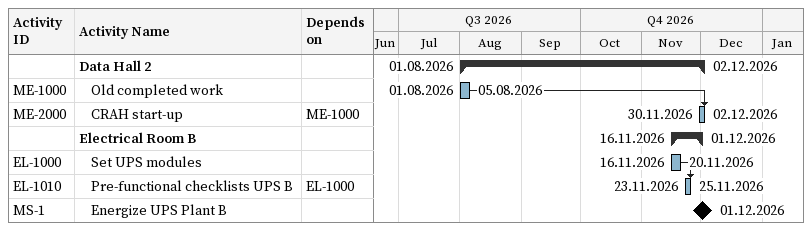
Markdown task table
| ID | Level | Task | Start | Finish | Predecessors |
|---|---|---|---|---|---|
|  | 1 | **Data Hall 2** | 2026-08-01 | 2026-12-02 |  |
| ME-1000 | 2 | Old completed work | 2026-08-01 | 2026-08-05 |  |
| ME-2000 | 2 | CRAH start-up | 2026-11-30 | 2026-12-02 | ME-1000 |
|  | 1 | **Electrical Room B** | 2026-11-16 | 2026-12-01 |  |
| EL-1000 | 2 | Set UPS modules | 2026-11-16 | 2026-11-20 |  |
| EL-1010 | 2 | Pre-functional checklists UPS B | 2026-11-23 | 2026-11-25 | EL-1000 |
| MS-1 | 2 | Energize UPS Plant B (milestone) | 2026-12-01 | 2026-12-01 |  |
